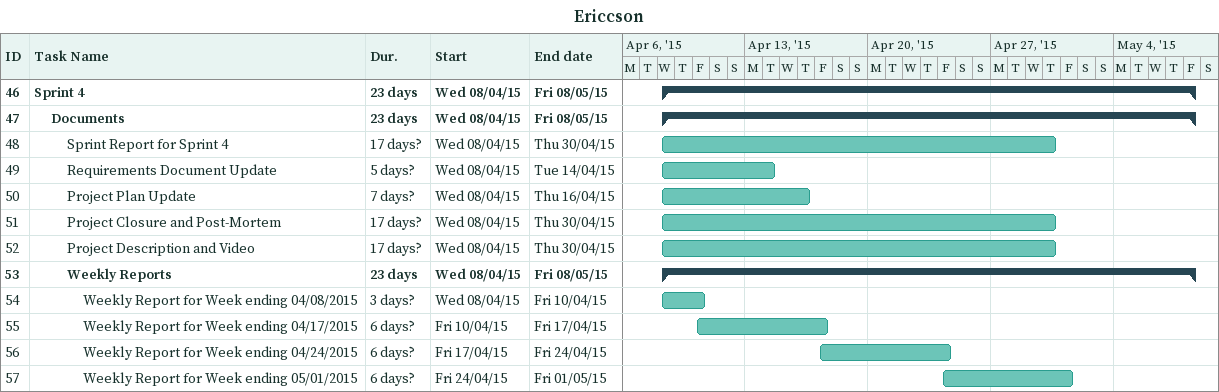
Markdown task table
Ericcson

| ID | Level | Task | Duration | Start | Finish |
|---|---|---|---|---|---|
| 46 | 1 | **Sprint 4** | 23d | 2015-04-08 | 2015-05-08 |
| 47 | 2 | **Documents** | 23d | 2015-04-08 | 2015-05-08 |
| 48 | 3 | Sprint Report for Sprint 4 | 17d? | 2015-04-08 | 2015-04-30 |
| 49 | 3 | Requirements Document Update | 5d? | 2015-04-08 | 2015-04-14 |
| 50 | 3 | Project Plan Update | 7d? | 2015-04-08 | 2015-04-16 |
| 51 | 3 | Project Closure and Post-Mortem | 17d? | 2015-04-08 | 2015-04-30 |
| 52 | 3 | Project Description and Video | 17d? | 2015-04-08 | 2015-04-30 |
| 53 | 3 | **Weekly Reports** | 23d | 2015-04-08 | 2015-05-08 |
| 54 | 4 | Weekly Report for Week ending 04/08/2015 | 3d? | 2015-04-08 | 2015-04-10 |
| 55 | 4 | Weekly Report for Week ending 04/17/2015 | 6d? | 2015-04-10 | 2015-04-17 |
| 56 | 4 | Weekly Report for Week ending 04/24/2015 | 6d? | 2015-04-17 | 2015-04-24 |
| 57 | 4 | Weekly Report for Week ending 05/01/2015 | 6d? | 2015-04-24 | 2015-05-01 |
